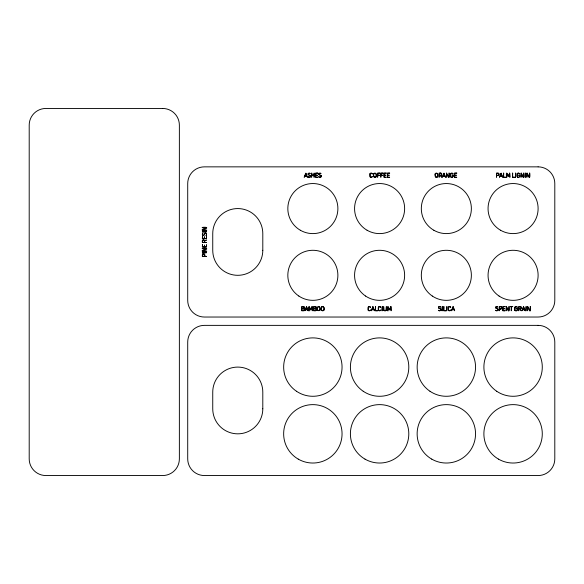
<?xml version="1.0" encoding="UTF-8"?>
<svg xmlns="http://www.w3.org/2000/svg" width="584" height="584" viewBox="0 0 584 584"><rect width="100%" height="100%" fill="white"/><g stroke="black" fill="none" stroke-linecap="round" stroke-linejoin="round"><path stroke-width="0.88" d="M441.679 174.353L441.548 174.857A0.861 0.861 0 0 1 441.146 175.237C439.759 175.623 443.3 179.682 440.562 175.361L439.314 175.361L439.139 177.288L439.139 173.112L440.453 173.112M521.286 307.841L521.154 308.345A0.861 0.861 0 0 1 520.753 308.724C519.366 309.111 522.914 313.17 520.169 308.841L518.928 308.841L518.753 310.768L518.753 306.6L520.067 306.6M386.309 309.849L386.352 306.6L386.177 309.257A2.154 2.154 0 0 1 386.06 310.148M440.781 310.016L440.81 309.921A0.942 0.942 0 0 0 440.46 308.98A2.971 2.971 0 0 0 439.876 308.805L438.679 308.25A0.839 0.839 0 0 1 438.504 307.921L438.482 307.826A1.095 1.095 0 0 1 438.723 306.892M321.748 307.162C322.988 305.782 324.609 307.804 323.908 309.192M373.899 173.506C375.286 172.112 377.06 174.2 376.322 175.74A1.869 1.869 0 0 1 376.038 176.923M375.935 176.945C374.811 178.178 372.738 176.332 373.556 174.66A1.869 1.869 0 0 1 373.848 173.477M437.431 176.945L435.489 176.996L435.051 174.66A1.869 1.869 0 0 1 435.336 173.477C436.788 172.178 438.533 174.127 437.817 175.74A1.869 1.869 0 0 1 437.526 176.923M321.66 306.994C323.047 305.6 324.821 307.68 324.083 309.221M319.769 310.381L317.835 310.535L317.346 308.148A1.869 1.869 0 0 1 317.63 306.958C319.083 305.666 320.828 307.615 320.105 309.221A1.869 1.869 0 0 1 319.82 310.411M323.748 310.381C322.368 311.768 320.587 309.695 321.324 308.148M308.06 176.704L307.914 176.806A1.643 1.643 0 0 0 309.33 177.251M318.813 176.704L318.667 176.806A1.643 1.643 0 0 0 320.083 177.251M310.06 176.915L309.316 177.156A1.438 1.438 0 0 1 308.009 176.755M448.512 307.009A1.372 1.372 0 0 0 448.278 307.593L448.227 309.089A2.635 2.635 0 0 0 448.402 310.286A1.256 1.256 0 0 0 449.534 310.812A1.913 1.913 0 0 0 449.789 310.805L450.403 310.571M450.191 310.491L449.03 310.564A0.847 0.847 0 0 1 448.673 310.279L448.527 307.359L450.023 306.797A0.869 0.869 0 0 1 450.578 307.396L450.753 307.469A0.927 0.927 0 0 0 450.388 306.804L449.789 306.571A1.351 1.351 0 0 0 448.483 306.987M452.914 174.003L453.089 173.988A0.905 0.905 0 0 0 452.79 173.382L452.096 173.083A1.387 1.387 0 0 0 450.753 173.492M309.345 177.324L310.192 177.025A0.971 0.971 0 0 0 310.498 176.565L310.527 176.456A1.277 1.277 0 0 0 310.549 176.142M320.098 177.324L320.944 177.025A0.971 0.971 0 0 0 321.258 176.565L321.288 176.456A1.277 1.277 0 0 0 321.309 176.142M439.796 310.805L440.65 310.513A0.971 0.971 0 0 0 440.956 310.053L440.986 309.936A1.277 1.277 0 0 0 441.008 309.629A0.971 0.971 0 0 0 440.635 308.878A1.27 1.27 0 0 0 440.285 308.717L440.234 308.702A8.921 8.921 0 0 0 439.949 308.622L438.657 307.783A1.073 1.073 0 0 1 438.642 307.564M496.991 310.805L497.838 310.513A0.971 0.971 0 0 0 498.152 310.053L498.181 309.936A1.277 1.277 0 0 0 498.203 309.629A0.971 0.971 0 0 0 497.824 308.878A1.27 1.27 0 0 0 497.48 308.717L497.422 308.702A8.921 8.921 0 0 0 497.145 308.622L495.852 307.783A1.073 1.073 0 0 1 495.838 307.564M320.076 177.156L320.813 176.915A0.803 0.803 0 0 0 321.083 176.529L321.105 176.434A0.942 0.942 0 0 0 320.762 175.492A2.971 2.971 0 0 0 320.178 175.317L318.981 174.769A0.839 0.839 0 0 1 318.798 174.433L318.776 174.339M497.794 175.536L496.692 175.536L496.517 177.288L496.517 173.112L497.794 173.112A1.358 1.358 0 0 1 498.772 173.397A1.343 1.343 0 0 1 497.794 175.631M500.554 306.6L499.269 306.6L499.269 310.768L499.444 309.024L500.554 309.024M500.554 306.761L499.444 306.761L499.444 308.863L500.554 308.863M315.221 308.695L313.871 308.695L313.871 310.608L315.221 310.608M303.293 310.608L301.935 310.608L301.935 308.695L303.293 308.695A0.956 0.956 0 0 1 304.038 308.943M203.59 239.922L204.093 240.053A0.861 0.861 0 0 1 204.473 240.455C204.86 241.842 208.919 238.301 204.59 241.039L204.59 242.287L206.517 242.462L202.349 242.462L202.349 241.148M450.607 309.885L450.775 309.9A0.92 0.92 0 0 1 450.322 310.622M518.629 173.083L519.322 173.382A0.905 0.905 0 0 1 519.621 173.988L519.453 174.003A0.847 0.847 0 0 0 519.037 173.39L517.482 173.616L517.198 175.616A2.27 2.27 0 0 0 517.373 176.726M372.154 173.915L372.344 173.988A0.927 0.927 0 0 0 371.979 173.317L371.373 173.083A1.351 1.351 0 0 0 370.073 173.499M206.553 234.177L206.262 233.33A0.971 0.971 0 0 0 205.802 233.016L205.685 232.987A1.277 1.277 0 0 0 205.378 232.965A0.971 0.971 0 0 0 204.626 233.344M206.393 234.206L206.152 233.461A0.803 0.803 0 0 0 205.765 233.191L205.67 233.169A0.942 0.942 0 0 0 204.728 233.52M378.242 309.089L378.293 307.593A1.372 1.372 0 0 1 378.527 307.009M368.037 309.089L368.088 307.593A1.372 1.372 0 0 1 368.322 307.009M321.499 308.184L321.499 309.126M204.772 255.135L204.772 256.245L206.517 256.42L202.349 256.42L202.349 255.135A1.358 1.358 0 0 1 202.626 254.157A1.343 1.343 0 0 1 204.86 255.135M202.509 241.156L202.509 242.287L204.429 242.287L204.429 241.075A1.066 1.066 0 0 0 204.218 240.309M438.467 310.243A1.438 1.438 0 0 0 439.759 310.578L440.511 310.403A0.803 0.803 0 0 0 440.781 310.016M439.781 310.739A1.643 1.643 0 0 1 438.321 310.352M438.584 307.549A1.08 1.08 0 0 1 440.489 307.14M438.759 306.936A1.38 1.38 0 0 1 440.679 307.016M383.812 310.272A2.321 2.321 0 0 1 383.703 309.264L383.673 306.6L383.849 309.257A4.256 4.256 0 0 0 383.863 309.651A1.124 1.124 0 0 0 384.046 310.214M383.856 310.257A1.226 1.226 0 0 0 384.732 310.798L384.819 310.805A1.351 1.351 0 0 0 386.418 309.885M386.031 310.141A1.037 1.037 0 0 1 385.265 310.637L385.104 310.644A1.226 1.226 0 0 1 384.009 310.25M378.505 306.987A1.351 1.351 0 0 1 379.797 306.593L380.403 306.804A0.927 0.927 0 0 1 380.775 307.469L380.586 307.403A0.869 0.869 0 0 0 380.045 306.797L378.549 307.359L378.688 310.279A0.847 0.847 0 0 0 379.045 310.564L380.213 310.491A0.847 0.847 0 0 0 380.629 309.885L380.797 309.9A0.92 0.92 0 0 1 380.418 310.571L379.804 310.805A1.913 1.913 0 0 1 379.549 310.819A1.256 1.256 0 0 1 378.447 310.286A2.635 2.635 0 0 1 378.279 309.097M368.292 306.987A1.351 1.351 0 0 1 369.592 306.593L370.198 306.804A0.927 0.927 0 0 1 370.57 307.469L370.38 307.403A0.869 0.869 0 0 0 369.833 306.797L368.322 307.41L368.482 310.279A0.847 0.847 0 0 0 368.84 310.564L370.008 310.491A0.847 0.847 0 0 0 370.424 309.885L370.592 309.9A0.92 0.92 0 0 1 370.212 310.571L369.599 310.805A1.913 1.913 0 0 1 369.344 310.819A1.256 1.256 0 0 1 368.241 310.286M368.212 310.286A2.635 2.635 0 0 1 368.073 309.097M321.353 308.148A1.869 1.869 0 0 1 321.609 306.958M324.054 309.228A1.869 1.869 0 0 1 323.799 310.411M321.521 308.177A1.913 1.913 0 0 1 321.704 307.14M321.704 310.308A2.219 2.219 0 0 1 321.536 309.133M323.646 310.199A1.204 1.204 0 0 1 321.813 310.257M323.886 309.192A1.913 1.913 0 0 1 323.704 310.235M317.725 310.308A2.219 2.219 0 0 1 317.557 309.133L317.521 308.184A1.913 1.913 0 0 1 317.725 307.14L319.55 307.009L319.93 309.192A1.913 1.913 0 0 1 319.725 310.235M319.667 310.199A1.204 1.204 0 0 1 317.835 310.257M315.951 306.819A1.19 1.19 0 0 0 315.148 306.607L313.696 306.6L313.696 310.768L315.236 310.768A1.183 1.183 0 0 0 315.988 310.578M315.995 308.87A1.219 1.219 0 0 1 315.959 310.535M315.221 308.702A0.956 0.956 0 0 1 315.966 308.943M315.9 306.87A1.058 1.058 0 0 1 315.637 308.586M315.805 308.352A1.007 1.007 0 0 1 315.141 308.52L313.871 308.527L313.871 306.761L315.141 306.761A1.044 1.044 0 0 1 315.762 306.907M315.732 306.95A0.927 0.927 0 0 1 315.769 308.301M315.834 308.885A1.022 1.022 0 0 1 315.229 310.673M304.016 306.819A1.19 1.19 0 0 0 303.22 306.607L301.76 306.6L301.76 310.768L303.308 310.768A1.183 1.183 0 0 0 304.06 310.578M304.067 308.87A1.219 1.219 0 0 1 304.03 310.535M303.972 306.87A1.058 1.058 0 0 1 303.702 308.586M303.804 306.95A0.927 0.927 0 0 1 303.841 308.301A1.007 1.007 0 0 1 303.213 308.52L301.935 308.527L301.935 306.761L303.213 306.761A1.044 1.044 0 0 1 303.833 306.907M303.906 308.885A1.022 1.022 0 0 1 303.3 310.673M204.371 254.31A1.146 1.146 0 0 1 204.59 255.135L204.612 256.245L202.509 256.245L202.509 255.135A1.175 1.175 0 0 1 202.706 254.361M202.765 254.405A1.161 1.161 0 0 1 204.305 254.368M202.276 241.148A1.285 1.285 0 0 1 203.59 239.761M202.736 240.411A1.037 1.037 0 0 1 204.152 240.367M202.538 241.156A1.263 1.263 0 0 1 202.684 240.382M206.327 234.221A1.438 1.438 0 0 1 205.991 235.505M206.488 234.191A1.643 1.643 0 0 1 206.101 235.659M204.641 233.352A1.27 1.27 0 0 0 204.466 233.688L204.436 233.804A8.921 8.921 0 0 0 204.371 234.023L203.619 235.301A1.073 1.073 0 0 1 203.312 235.33M203.298 235.388A1.08 1.08 0 0 1 202.889 233.49M202.765 233.293A1.38 1.38 0 0 0 202.684 235.213A1.095 1.095 0 0 0 203.575 235.483L203.67 235.476A0.839 0.839 0 0 0 203.998 235.294L204.539 234.096A2.971 2.971 0 0 1 204.721 233.52M450.724 176.85A1.321 1.321 0 0 0 453.031 175.835L453.06 175.368L452.009 175.207L453.235 175.207L453.235 175.806A3.168 3.168 0 0 1 453.221 176.083A1.394 1.394 0 0 1 450.717 176.799A2.613 2.613 0 0 1 450.527 175.609L450.556 174.025A1.263 1.263 0 0 1 450.79 173.528M450.841 176.726A2.27 2.27 0 0 1 450.702 175.616L450.943 173.616L452.505 173.39A0.847 0.847 0 0 1 452.921 174.003M440.453 173.039A1.285 1.285 0 0 1 441.84 174.353M441.292 174.981A1.066 1.066 0 0 1 440.526 175.171L439.314 175.193L439.314 173.28L440.445 173.28A1.263 1.263 0 0 1 441.219 173.448A1.037 1.037 0 0 1 441.234 174.915M435.43 176.821A2.219 2.219 0 0 1 435.262 175.645L435.226 174.696A1.913 1.913 0 0 1 435.43 173.652L437.255 173.528L437.642 175.704A1.913 1.913 0 0 1 437.438 176.748M437.372 176.711A1.204 1.204 0 0 1 435.54 176.769M320.054 177.091A1.438 1.438 0 0 1 318.769 176.755M320.93 175.514A0.971 0.971 0 0 1 321.302 176.266M320.923 175.404A1.27 1.27 0 0 0 320.587 175.229L320.477 175.2A8.921 8.921 0 0 0 320.251 175.142L318.959 174.302A1.073 1.073 0 0 1 318.944 174.076A1.08 1.08 0 0 1 320.784 173.66M319.061 173.455A1.38 1.38 0 0 1 320.981 173.528M318.791 174.339A1.095 1.095 0 0 1 319.017 173.404M310.177 175.514A0.971 0.971 0 0 1 310.542 176.266M310.17 175.404A1.27 1.27 0 0 0 309.834 175.229L309.717 175.2A8.921 8.921 0 0 0 309.498 175.142L308.206 174.302A1.073 1.073 0 0 1 308.191 174.076A1.08 1.08 0 0 1 310.031 173.66M308.308 173.455A1.38 1.38 0 0 1 310.221 173.528M308.264 173.404A1.095 1.095 0 0 0 308.038 174.339L308.045 174.433A0.839 0.839 0 0 0 308.221 174.769L309.418 175.309A2.971 2.971 0 0 1 310.002 175.485A0.942 0.942 0 0 1 310.053 177.01M373.942 176.821A2.219 2.219 0 0 1 373.767 175.645L373.731 174.696A1.913 1.913 0 0 1 373.935 173.652L375.76 173.528L376.147 175.704A1.913 1.913 0 0 1 375.943 176.748M375.877 176.711A1.204 1.204 0 0 1 374.045 176.769M372.169 173.915A0.869 0.869 0 0 0 371.614 173.317L370.095 173.922L370.263 176.791A0.847 0.847 0 0 0 370.614 177.076L371.782 177.01A0.847 0.847 0 0 0 372.198 176.397L372.366 176.412A0.92 0.92 0 0 1 371.993 177.083L371.373 177.317A1.913 1.913 0 0 1 371.125 177.332A1.256 1.256 0 0 1 370.022 176.806A2.635 2.635 0 0 1 369.854 175.609L369.862 174.105A1.372 1.372 0 0 1 370.103 173.528M495.663 310.243A1.438 1.438 0 0 0 496.947 310.578L497.707 310.403A0.803 0.803 0 0 0 497.977 310.016L497.999 309.921A0.942 0.942 0 0 0 497.648 308.98A2.971 2.971 0 0 0 497.064 308.805L495.874 308.25A0.839 0.839 0 0 1 495.692 307.921L495.67 307.826A1.095 1.095 0 0 1 495.911 306.892M496.977 310.739A1.643 1.643 0 0 1 495.509 310.352M495.779 307.549A1.08 1.08 0 0 1 497.678 307.14M495.955 306.936A1.38 1.38 0 0 1 497.875 307.016M500.554 306.629A1.358 1.358 0 0 1 501.532 306.877A1.343 1.343 0 0 1 500.554 309.111M501.379 308.622A1.146 1.146 0 0 1 500.554 308.841M501.284 307.016A1.161 1.161 0 0 1 501.32 308.556M500.554 306.775A1.175 1.175 0 0 1 501.327 306.958M514.986 310.33A1.321 1.321 0 0 0 517.293 309.323L517.314 308.856L516.271 308.695L517.49 308.695L517.49 309.294A3.168 3.168 0 0 1 517.482 309.571A1.394 1.394 0 0 1 514.971 310.286M515.095 310.206A2.27 2.27 0 0 1 514.964 309.104L515.205 307.096L516.76 306.877A0.847 0.847 0 0 1 517.183 307.491L517.344 307.469A0.905 0.905 0 0 0 517.052 306.863L516.351 306.571A1.387 1.387 0 0 0 515.015 306.98M515.051 307.016A1.263 1.263 0 0 0 514.818 307.512L514.745 309.089A2.613 2.613 0 0 0 514.927 310.294M520.059 306.527A1.285 1.285 0 0 1 521.454 307.841M520.797 306.987A1.037 1.037 0 0 1 520.84 308.403A1.066 1.066 0 0 1 520.14 308.659L518.928 308.68L518.928 306.761L520.052 306.761A1.263 1.263 0 0 1 520.826 306.936M498.532 173.528A1.161 1.161 0 0 1 498.561 175.076A1.146 1.146 0 0 1 497.794 175.353L496.692 175.375L496.692 173.28L497.794 173.28A1.175 1.175 0 0 1 498.568 173.477M517.256 176.85A1.321 1.321 0 0 0 519.563 175.835L519.592 175.368L518.548 175.207L519.767 175.207L519.767 175.806A3.168 3.168 0 0 1 519.76 176.083A1.394 1.394 0 0 1 517.249 176.799A2.613 2.613 0 0 1 517.059 175.609L517.088 174.025A1.263 1.263 0 0 1 517.322 173.528M517.293 173.492A1.387 1.387 0 0 1 518.621 173.119M304.738 176.273L304.184 177.288L305.87 173.112L307.41 177.288L306.841 176.273L304.738 176.273M305.454 309.761L304.892 310.768L306.585 306.6L308.126 310.768L307.556 309.761L305.454 309.761M371.818 309.761L371.263 310.768L372.95 306.6L374.49 310.768L373.928 309.761L371.818 309.761M442.862 176.273L442.3 177.288L443.993 173.112L445.534 177.288L444.964 176.273L442.862 176.273M500.006 176.273L499.444 177.288L501.138 173.112L502.678 177.288L502.109 176.273L500.006 176.273M452.009 309.761L451.447 310.768L453.14 306.6L454.68 310.768L454.111 309.761L452.009 309.761M522.468 309.761L521.913 310.768L523.6 306.6L525.14 310.768L524.571 309.761L522.468 309.761M305.79 173.404L304.797 176.112L306.79 176.112L305.79 173.404M306.505 306.885L305.512 309.6L307.505 309.6L306.505 306.885M372.869 306.885L371.877 309.6L373.869 309.6L372.869 306.885M443.913 173.404L442.92 176.112L444.913 176.112L443.913 173.404M501.057 173.404L500.065 176.112L502.058 176.112L501.057 173.404M453.06 306.885L452.067 309.6L454.06 309.6L453.06 306.885M523.519 306.885L522.527 309.6L524.52 309.6L523.519 306.885M312.075 306.6L310.593 309.695C307.169 299.358 309.666 318.922 309.097 306.95L310.542 309.965L312.09 306.95L312.265 310.768L312.075 306.6M390.908 306.6L389.433 309.695C386.002 299.358 388.499 318.922 387.937 306.95L389.375 309.965L390.922 306.95L391.097 310.768L390.908 306.6M509.686 173.112L508.204 176.207C504.78 165.871 507.277 185.435 506.708 173.463L508.153 176.477L509.701 173.463L509.876 177.288L509.686 173.112M206.196 227.643C193.735 232.374 215.124 229.731 202.67 230.125C215.131 225.395 193.749 228.037 206.196 227.643M206.196 248.602C193.735 253.332 215.124 250.689 202.67 251.083C215.131 246.353 193.749 248.996 206.196 248.602M162.688 108.456L45.888 108.456A16.688 16.688 0 0 0 29.2 125.144L29.2 458.856A16.688 16.688 0 0 0 45.888 475.544L162.688 475.544A16.688 16.688 0 0 0 179.368 458.856L179.368 125.144A16.688 16.688 0 0 0 162.688 108.456M538.112 166.856L204.4 166.856A16.688 16.688 0 0 0 187.712 183.544L187.712 300.344A16.688 16.688 0 0 0 204.4 317.032L538.112 317.032A16.688 16.688 0 0 0 554.8 300.344L554.8 183.544A16.688 16.688 0 0 0 538.112 166.856M311.79 173.112L311.615 177.288L311.79 175.251L314.002 175.251C314.207 182.602 314.228 167.812 314.002 175.09L311.79 175.09L311.79 173.112M317.893 173.112L315.601 173.112L315.601 177.288L317.878 177.288L315.776 177.12L315.776 175.251L317.587 175.251L315.776 175.09L315.776 173.28L317.893 173.112M379.929 173.112L377.644 173.112L377.644 177.288L377.819 175.288L379.629 175.288L377.819 175.127L377.819 173.28L379.929 173.112M383.111 173.112L380.826 173.112L380.826 177.288L381.002 175.288L382.812 175.288L381.002 175.127L381.002 173.28L383.111 173.112M386.301 173.112L384.009 173.112L384.009 177.288L386.287 177.288L384.184 177.12L384.184 175.251L385.995 175.251L384.184 175.09L384.184 173.28L386.301 173.112M389.667 173.112L387.374 173.112L387.374 177.288L389.652 177.288L387.55 177.12L387.55 175.251L389.36 175.251L387.55 175.09L387.55 173.28L389.667 173.112M446.497 173.112L446.337 177.288L446.512 173.433C451.242 185.894 448.592 164.513 448.994 176.967L446.497 173.112M456.776 173.112L454.483 173.112L454.483 177.288L456.761 177.288L454.659 177.12L454.659 175.251L456.469 175.251L454.659 175.09L454.659 173.28L456.776 173.112M503.656 173.112L503.481 177.288L505.773 177.288L503.656 177.12L503.656 173.112M512.643 173.112L512.467 177.288L514.767 177.288L512.643 177.12L512.643 173.112M515.701 173.112L515.526 177.288L515.701 173.112M521.183 173.112L521.016 177.288L521.191 173.433C525.921 185.894 523.279 164.513 523.673 176.967L521.183 173.112M525.454 173.112L525.279 177.288L525.454 173.112M527.038 173.112L526.877 177.288L527.053 173.433C531.783 185.894 529.14 164.513 529.535 176.967L527.038 173.112M206.517 231.724L202.349 231.906L206.517 231.724M202.509 236.381L202.349 238.673L206.517 238.673L206.517 236.396L206.356 238.498L204.488 238.498L204.327 236.688L204.327 238.498L202.509 238.498L202.509 236.381M202.509 244.711L202.349 247.003L206.517 247.003L206.517 244.718L206.356 246.828L204.488 246.828L204.488 245.01L204.327 246.828L202.509 246.828L202.509 244.711M206.517 252.682L202.349 252.857L206.517 252.682M375.468 306.6L375.293 310.768L377.585 310.768L375.468 310.608L375.468 306.6M382.264 306.6L382.089 310.768L382.264 306.6M442.249 306.6L442.073 310.768L442.249 306.6M443.847 306.6L443.672 310.768L445.972 310.768L443.847 310.608L443.847 306.6M446.906 306.6L446.731 310.768L446.906 306.6M505.116 306.6L502.831 306.6L502.831 310.768L505.109 310.768L503.006 310.608L503.006 308.739L504.817 308.739L503.006 308.578L503.006 306.761L505.116 306.6M506.357 306.6L506.197 310.768L506.372 306.921C511.102 319.382 508.46 298.001 508.854 310.447L506.357 306.6M512.716 306.6L510 306.6L511.277 306.761L511.277 310.768L511.453 306.761L512.716 306.6M526.118 306.6L525.943 310.768L526.118 306.6M527.702 306.6L527.542 310.768L527.717 306.921C532.447 319.382 529.805 298.001 530.199 310.447L527.702 306.6M538.112 325.368L204.4 325.368A16.688 16.688 0 0 0 187.712 342.056L187.712 458.856A16.688 16.688 0 0 0 204.4 475.544L538.112 475.544A16.688 16.688 0 0 0 554.8 458.856L554.8 342.056A16.688 16.688 0 0 0 538.112 325.368M262.8 250.288L262.8 233.6A25.032 25.032 0 0 0 237.768 208.568A25.032 25.032 0 0 0 212.744 233.6L212.744 250.288A25.032 25.032 0 0 0 237.768 275.312A25.032 25.032 0 0 0 262.8 250.288M262.8 408.8L262.8 392.112A25.032 25.032 0 0 0 237.768 367.088A25.032 25.032 0 0 0 212.744 392.112L212.744 408.8A25.032 25.032 0 0 0 237.768 433.832A25.032 25.032 0 0 0 262.8 408.8M298.826 296.044A25.032 25.032 0 0 0 337.822 277.101A25.032 25.032 0 0 0 301.921 252.799A25.032 25.032 0 0 0 298.826 296.044M365.569 296.044A25.032 25.032 0 0 0 404.566 277.101A25.032 25.032 0 0 0 368.665 252.799A25.032 25.032 0 0 0 365.569 296.044M432.313 296.044A25.032 25.032 0 0 0 471.31 277.101A25.032 25.032 0 0 0 435.409 252.799A25.032 25.032 0 0 0 432.313 296.044M499.057 296.044A25.032 25.032 0 0 0 538.054 277.101A25.032 25.032 0 0 0 502.152 252.799A25.032 25.032 0 0 0 499.057 296.044M300.344 230.249A25.032 25.032 0 0 0 337.888 208.568A25.032 25.032 0 0 0 300.344 186.895A25.032 25.032 0 0 0 300.344 230.249M367.088 230.249A25.032 25.032 0 0 0 404.632 208.568A25.032 25.032 0 0 0 367.088 186.895A25.032 25.032 0 0 0 367.088 230.249M433.832 230.249A25.032 25.032 0 0 0 471.368 208.568A25.032 25.032 0 0 0 433.832 186.895A25.032 25.032 0 0 0 433.832 230.249M500.568 230.249A25.032 25.032 0 0 0 538.112 208.568A25.032 25.032 0 0 0 500.568 186.895A25.032 25.032 0 0 0 500.568 230.249M298.256 459.119A29.2 29.2 0 0 0 342.056 433.832A29.2 29.2 0 0 0 298.256 408.537A29.2 29.2 0 0 0 298.256 459.119M365 459.119A29.2 29.2 0 0 0 408.8 433.832A29.2 29.2 0 0 0 365 408.537A29.2 29.2 0 0 0 365 459.119M431.744 459.119A29.2 29.2 0 0 0 475.544 433.832A29.2 29.2 0 0 0 431.744 408.537A29.2 29.2 0 0 0 431.744 459.119M498.488 459.119A29.2 29.2 0 0 0 542.288 433.832A29.2 29.2 0 0 0 498.488 408.537A29.2 29.2 0 0 0 498.488 459.119M496.721 391.265A29.2 29.2 0 0 0 542.215 369.168A29.2 29.2 0 0 0 500.327 340.822A29.2 29.2 0 0 0 496.721 391.265M429.977 391.265A29.2 29.2 0 0 0 475.471 369.168A29.2 29.2 0 0 0 433.584 340.822A29.2 29.2 0 0 0 429.977 391.265M363.233 391.265A29.2 29.2 0 0 0 408.727 369.168A29.2 29.2 0 0 0 366.84 340.822A29.2 29.2 0 0 0 363.233 391.265M296.489 391.265A29.2 29.2 0 0 0 341.983 369.168A29.2 29.2 0 0 0 300.096 340.822A29.2 29.2 0 0 0 296.489 391.265"/></g></svg>
